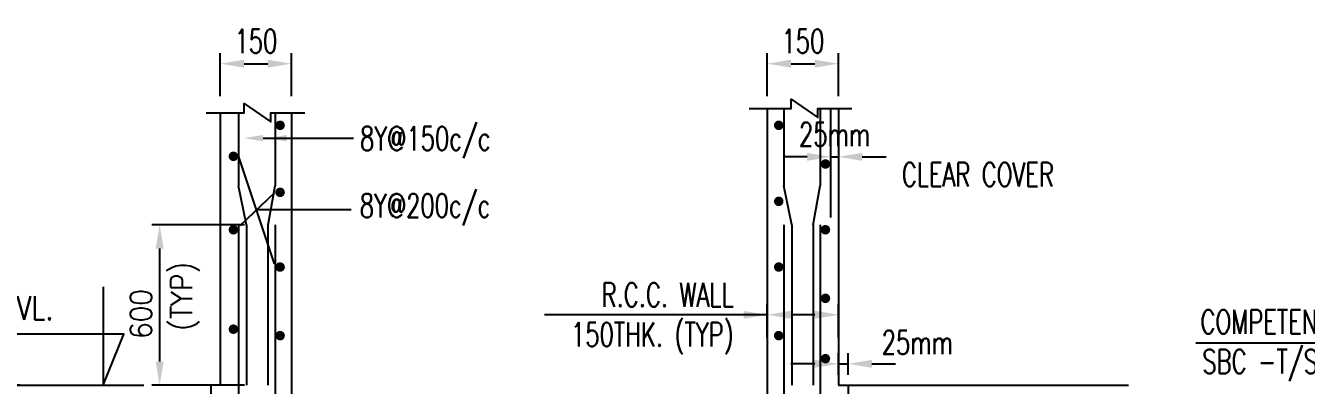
# Model space of a CAD drawing. Header units: inches. Extents: x 61991 to 161106, y 29687 to 64402.
# Drawn here: x 66414.2 to 66898.8, y 34769.4 to 34905.5 of the extents above; entities that cross this region are included whole.
import ezdxf
from ezdxf.enums import TextEntityAlignment as Align

# ---------------------------------------------------------------- set-up
doc = ezdxf.new("R2010")
doc.units = ezdxf.units.IN
doc.header["$MEASUREMENT"] = 0
doc.header["$PDMODE"] = 2
for name, color, linetype in [('dim', 5, 'Continuous'), ('hatch', 8, 'Continuous'), ('level', 3, 'Continuous'), ('LINE CUT', 8, 'Continuous'), ('R.C.C. STRUCTURE', 4, 'Continuous'), ('reinforcement', 6, 'Continuous'), ('TEXT MIDIUM', 2, 'Continuous'), ('TEXT NORMAL', 4, 'Continuous')]:
    doc.layers.add(name, color=color, linetype=linetype)
doc.styles.add('ROMANS', font='R.SHX', dxfattribs={"width": 0.7})
doc.dimstyles.new('DIM96', dxfattribs={"dimscale": 0, "dimtxt": 9, "dimasz": 9, "dimexe": 4, "dimexo": 4, "dimgap": 4, "dimtad": 1, "dimdec": 0, "dimzin": 1, "dimdsep": 46, "dimlunit": 4, "dimtxsty": 'ROMANS', "dimcen": 0, "dimclrd": 5, "dimclre": 5, "dimclrt": 4, "dimadec": 0, "dimazin": 0, "dimtfac": 1, "dimtdec": 0, "dimtix": 1, "dimtmove": 2, "dimatfit": 3, "dimfxl": 0, "dimfrac": 1, "dimtzin": 0, "dimlwd": -1, "dimlwe": -1, "dimarcsym": 0})

# ---------------------------------------------------------------- blocks, each defined once
blk = doc.blocks.new('*D167')
at = {"layer": 'Defpoints', "color": 0, "transparency": 16777216}
for p in [(66694.81, 34796.12), (66694.81, 34783.53), (66721.76, 34783.53)]:
    blk.add_point(p, dxfattribs=at)
at = {"layer": 'TEXT NORMAL', "color": 5, "transparency": 16777216}
for p, q in [((66694.81, 34787.53), (66694.81, 34800.12)), ((66721.76, 34787.53), (66721.76, 34800.12)), ((66712.76, 34796.12), (66703.81, 34796.12))]:
    blk.add_line(p, q, dxfattribs=at)
for points in [[(66703.81, 34797.62), (66703.81, 34794.62), (66694.81, 34796.12)], [(66712.76, 34797.62), (66712.76, 34794.62), (66721.76, 34796.12)]]:
    blk.add_solid(points, dxfattribs=at)
at = {"layer": 'TEXT NORMAL', "color": 4, "transparency": 16777216, "insert": (66682.1, 34794.67), "char_height": 9, "attachment_point": 6, "style": 'ROMANS'}
blk.add_mtext('R.C.C. WALL\\P150THK. (TYP) ', dxfattribs=at)
blk = doc.blocks.new('*D183')
at = {"layer": 'Defpoints', "color": 0, "transparency": 16777216}
for p in [(66385.79, 34769.46), (66415.96, 34769.46), (66433.93, 34473.37)]:
    blk.add_point(p, dxfattribs=at)
at = {"layer": 'dim', "color": 5, "transparency": 16777216}
for p, q in [((66411.96, 34769.46), (66381.79, 34769.46)), ((66385.79, 34482.37), (66385.79, 34760.46)), ((66429.93, 34473.37), (66381.79, 34473.37))]:
    blk.add_line(p, q, dxfattribs=at)
for points in [[(66384.29, 34760.46), (66387.29, 34760.46), (66385.79, 34769.46)], [(66384.29, 34482.37), (66387.29, 34482.37), (66385.79, 34473.37)]]:
    blk.add_solid(points, dxfattribs=at)
at = {"layer": 'dim', "color": 4, "transparency": 16777216, "char_height": 9, "attachment_point": 5, "rotation": 90, "style": 'ROMANS'}
for s, insert in [('REQUIERMENT OR MINIMUM UPTO HARD STRATA  ', (66394.72, 34621.42)), ('DEPTH ACCORDING TO LIFT MANUFACTURERS', (66377.29, 34621.42))]:
    blk.add_mtext(s, dxfattribs=dict(at, insert=insert))
blk = doc.blocks.new('*D194')
at = {"layer": 'Defpoints', "color": 0, "transparency": 16777216}
for p in [(66725.36, 34777.57), (66721.76, 34769.46), (66725.36, 34769.46)]:
    blk.add_point(p, dxfattribs=at)
at = {"layer": 'dim', "color": 5, "transparency": 16777216}
for p, q in [((66712.76, 34777.57), (66703.76, 34777.57)), ((66721.76, 34773.46), (66721.76, 34781.57)), ((66721.76, 34777.57), (66725.36, 34777.57)), ((66725.36, 34773.46), (66725.36, 34781.57)), ((66734.36, 34777.57), (66743.36, 34777.57))]:
    blk.add_line(p, q, dxfattribs=at)
for points in [[(66712.76, 34779.07), (66712.76, 34776.07), (66721.76, 34777.57)], [(66734.36, 34779.07), (66734.36, 34776.07), (66725.36, 34777.57)]]:
    blk.add_solid(points, dxfattribs=at)
at = {"layer": 'dim', "color": 4, "transparency": 16777216, "insert": (66751.61, 34785.67), "char_height": 9, "attachment_point": 5, "style": 'ROMANS'}
blk.add_mtext('25mm', dxfattribs=at)
blk = doc.blocks.new('*D216')
at = {"layer": 'Defpoints', "color": 0, "transparency": 16777216}
for p in [(66721.76, 34891.12), (66694.81, 34874.84), (66721.76, 34874.84)]:
    blk.add_point(p, dxfattribs=at)
at = {"layer": 'dim', "color": 5, "transparency": 16777216}
for p, q in [((66694.81, 34878.84), (66694.81, 34895.12)), ((66721.76, 34878.84), (66721.76, 34895.12)), ((66703.81, 34891.12), (66712.76, 34891.12))]:
    blk.add_line(p, q, dxfattribs=at)
for points in [[(66703.81, 34892.62), (66703.81, 34889.62), (66694.81, 34891.12)], [(66712.76, 34892.62), (66712.76, 34889.62), (66721.76, 34891.12)]]:
    blk.add_solid(points, dxfattribs=at)
at = {"layer": 'dim', "color": 4, "transparency": 16777216, "insert": (66708.29, 34899.62), "char_height": 9, "attachment_point": 5, "style": 'ROMANS'}
blk.add_mtext('150', dxfattribs=at)
blk = doc.blocks.new('*D218')
at = {"layer": 'Defpoints', "color": 0, "transparency": 16777216}
for p in [(66514.81, 34891.12), (66487.85, 34874.84), (66514.81, 34874.84)]:
    blk.add_point(p, dxfattribs=at)
at = {"layer": 'dim', "color": 5, "transparency": 16777216}
for p, q in [((66487.85, 34878.84), (66487.85, 34895.12)), ((66514.81, 34878.84), (66514.81, 34895.12)), ((66496.85, 34891.12), (66505.81, 34891.12))]:
    blk.add_line(p, q, dxfattribs=at)
for points in [[(66496.85, 34892.62), (66496.85, 34889.62), (66487.85, 34891.12)], [(66505.81, 34892.62), (66505.81, 34889.62), (66514.81, 34891.12)]]:
    blk.add_solid(points, dxfattribs=at)
at = {"layer": 'dim', "color": 4, "transparency": 16777216, "insert": (66501.33, 34899.62), "char_height": 9, "attachment_point": 5, "style": 'ROMANS'}
blk.add_mtext('150', dxfattribs=at)
blk = doc.blocks.new('*D225')
at = {"layer": 'Defpoints', "color": 0, "transparency": 16777216}
for p in [(66718.83, 34855.87), (66721.76, 34855.87), (66721.76, 34855.87)]:
    blk.add_point(p, dxfattribs=at)
at = {"layer": 'dim', "color": 5, "transparency": 16777216}
for p, q in [((66709.83, 34855.87), (66700.83, 34855.87)), ((66718.83, 34855.87), (66721.76, 34855.87)), ((66730.76, 34855.87), (66739.76, 34855.87))]:
    blk.add_line(p, q, dxfattribs=at)
for points in [[(66709.83, 34857.37), (66709.83, 34854.37), (66718.83, 34855.87)], [(66730.76, 34857.37), (66730.76, 34854.37), (66721.76, 34855.87)]]:
    blk.add_solid(points, dxfattribs=at)
at = {"layer": 'dim', "color": 4, "transparency": 16777216, "insert": (66720.3, 34864.37), "char_height": 9, "attachment_point": 5, "style": 'ROMANS'}
blk.add_mtext('25mm  ', dxfattribs=at)

msp = doc.modelspace()

# ---------------------------------------------------------------- linework, layer by layer
at = {"layer": 'dim'}
for p, q in [((66687.97861, 34874.1509), (66702.41553, 34874.1509)), ((66718.82921, 34832.96601), (66718.82921, 34874.1509)), ((66504.0365, 34862.93495), (66538.21738, 34862.93495)), ((66512.90224, 34862.93495), (66536.37322, 34862.93495)), ((66501.38912, 34835.97385), (66537.37869, 34835.97385)), ((66497.01612, 34830.1813), (66461.91228, 34830.1813)), ((66464.90759, 34821.1957), (66464.90759, 34778.42416)), ((66497.01612, 34769.43845), (66461.91228, 34769.43845))]:
    msp.add_line(p, q, dxfattribs=at)
at = {"layer": 'dim', "flags": 128}
msp.add_lwpolyline([(67045.45217, 34796.7474), (67028.97169, 34785.41017), (66856.95207, 34785.41017)], dxfattribs=at)
at = {"layer": 'dim', "extrusion": (-1.11022e-16, 0, -1)}
for points in [[(-66504.0365, 34861.73481), (-66496.8365, 34862.93495), (-66504.0365, 34864.13488)], [(-66512.90224, 34861.73481), (-66505.70224, 34862.93495), (-66512.90224, 34864.13488)]]:
    msp.add_solid(points, dxfattribs=at)
at = {"layer": 'dim'}
for points in [[(66463.40994, 34821.1957), (66466.40514, 34821.1957), (66464.90759, 34830.1813)], [(66463.40994, 34778.42416), (66466.40514, 34778.42416), (66464.90759, 34769.43845)]]:
    msp.add_solid(points, dxfattribs=at)
at = {"layer": 'hatch'}
for p, q in [((66494.50015, 34856.5809), (66508.2781, 34815.3669)), ((66508.2781, 34842.08422), (66495.21909, 34829.80381))]:
    msp.add_line(p, q, dxfattribs=at)
at = {"layer": 'level', "color": 2}
for p, q in [((66303.37034, 34769.4613), (66458.97893, 34769.4613)), ((66721.76399, 34769.4613), (66831.45962, 34769.4613))]:
    msp.add_line(p, q, dxfattribs=at)
at = {"layer": 'LINE CUT'}
for points in [[(66482.50367, 34872.57995), (66496.94058, 34872.57995), (66496.94058, 34876.11437), (66506.97817, 34869.16532), (66506.95711, 34872.57995), (66519.82389, 34872.57995)], [(66689.46049, 34874.1509), (66703.8974, 34874.1509), (66703.8974, 34877.68531), (66713.93499, 34870.73626), (66713.91393, 34874.1509), (66726.78072, 34874.1509)]]:
    msp.add_lwpolyline(points, dxfattribs=at)
at = {"layer": 'R.C.C. STRUCTURE'}
for p, q in [((66694.80716, 34874.1509), (66694.80716, 34575.08876)), ((66721.76399, 34874.1509), (66721.76399, 34769.4613)), ((66487.85034, 34872.57995), (66487.85034, 34769.43845)), ((66514.80716, 34872.57995), (66514.80716, 34575.08876)), ((66484.25034, 34769.43845), (66484.25034, 34575.08876)), ((66725.36399, 34769.4613), (66725.36399, 34575.08876))]:
    msp.add_line(p, q, dxfattribs=at)
at = {"layer": 'reinforcement'}
for p, q in [((66701.04586, 34874.1509), (66701.04553, 34844.8631)), ((66714.82524, 34874.1509), (66714.82557, 34844.8631)), ((66494.77193, 34872.57995), (66494.77162, 34844.8631)), ((66508.55135, 34872.57995), (66508.55166, 34844.8631)), ((66497.81714, 34830.1813), (66494.77162, 34844.8631)), ((66505.92428, 34830.18141), (66508.55166, 34844.8631)), ((66704.09105, 34830.1813), (66701.04553, 34844.8631)), ((66712.19819, 34830.18141), (66714.82557, 34844.8631)), ((66494.78876, 34830.1813), (66494.79128, 34513.8068)), ((66497.81703, 34830.1813), (66497.81659, 34769.4613)), ((66505.88605, 34830.1813), (66505.8866, 34769.4613)), ((66508.55166, 34830.1813), (66508.55408, 34518.29966)), ((66701.06267, 34830.1813), (66701.06025, 34518.29966)), ((66704.09094, 34830.1813), (66704.0905, 34769.4613)), ((66712.15996, 34830.1813), (66712.16051, 34769.4613)), ((66714.82557, 34830.1813), (66714.82305, 34513.8068))]:
    msp.add_line(p, q, dxfattribs=at)
at = {"layer": 'reinforcement', "const_width": 1.8}
for points in [[(66511.37954, 34867.80673, -1), (66509.57954, 34867.80673, -1)], [(66698.23479, 34867.80673, 1), (66700.03479, 34867.80673, 1)], [(66493.71572, 34856.07377, -1), (66491.91572, 34856.07377, -1)], [(66715.89861, 34853.16284, 1), (66717.69861, 34853.16284, 1)], [(66511.37954, 34842.45073, -1), (66509.57954, 34842.45073, -1)], [(66698.23479, 34839.04848, 1), (66700.03479, 34839.04848, 1)], [(66493.71572, 34828.28759, -1), (66491.91572, 34828.28759, -1)], [(66715.89861, 34828.28759, 1), (66717.69861, 34828.28759, 1)], [(66511.37954, 34814.17313, -1), (66509.57954, 34814.17313, -1)], [(66698.23479, 34814.17313, 1), (66700.03479, 34814.17313, 1)], [(66715.89861, 34802.34272, 1), (66717.69861, 34802.34272, 1)], [(66493.71572, 34790.66293, -1), (66491.91572, 34790.66293, -1)], [(66511.37954, 34788.22814, -1), (66509.57954, 34788.22814, -1)], [(66698.23479, 34788.22814, 1), (66700.03479, 34788.22814, 1)], [(66715.89861, 34779.52367, 1), (66717.69861, 34779.52367, 1)]]:
    msp.add_lwpolyline(points, format="xyb", close=True, dxfattribs=at)
at = {"layer": 'TEXT MIDIUM'}
msp.add_lwpolyline([(66443.50332, 34806.70616), (66443.50332, 34769.4613), (66451.38085, 34788.73571), (66382.67459, 34788.73571)], dxfattribs=at)

# ---------------------------------------------------------------- texts
at = {"layer": 'TEXT MIDIUM', "style": 'ROMANS', "width": 0.8}
msp.add_text('GR. LVL.', height=9, dxfattribs=at).set_placement((66384.60832, 34794.18713))
at = {"layer": 'TEXT NORMAL', "style": 'ROMANS', "width": 0.7}
for s, p in [('8Y@150c/c', (66540.72211, 34858.32751)), ('8Y@200c/c', (66540.63495, 34832.94206)), ('COMPETENT HARD STRATA', (66858.70726, 34788.96622)), ('SBC -T/SQ.M.', (66859.38224, 34773.95291))]:
    msp.add_text(s, height=9, dxfattribs=at).set_placement(p)
msp.add_text('CLEAR COVER', height=9, dxfattribs=at).set_placement((66774.47151, 34849.19194), align=Align.MIDDLE)
at = {"layer": 'TEXT NORMAL', "style": 'ROMANS', "width": 0.9}
msp.add_text(' (TYP)', height=8.160175, rotation=90, dxfattribs=at).set_placement((66473.76812, 34800.60666), align=Align.MIDDLE)
msp.add_text('600', height=8.160175, rotation=90, dxfattribs=at).set_placement((66461.91228, 34786.97328))

# ---------------------------------------------------------------- dimensions: what is measured, and where the dimension line sits
at = {"layer": 'dim'}
for base, p1, p2, text, picture, middle in [((66514.80716, 34891.12038), (66487.85034, 34874.84347), (66514.80716, 34874.84347), '150', '*D218', (66501.32875, 34899.62038)), ((66721.76399, 34891.12038), (66694.80716, 34874.84347), (66721.76399, 34874.84347), '150', '*D216', (66708.28558, 34899.62038)), ((66721.76399, 34855.87075), (66718.82921, 34855.87075), (66721.76399, 34855.87075), '25mm  ', '*D225', (66720.2966, 34864.37075))]:
    dim = msp.add_linear_dim(base=base, p1=p1, p2=p2, text=text, dimstyle='DIM96', override={"dimscale": 1}, dxfattribs=at)
    dim.commit()
    dim.dimension.update_dxf_attribs({"geometry": picture, "text_midpoint": middle})
dim = msp.add_linear_dim(base=(66725.36399, 34777.57181), p1=(66721.76399, 34769.4613), p2=(66725.36399, 34769.4613), text='25mm', dimstyle='DIM96', override={"dimscale": 1}, dxfattribs=at)
dim.commit()
dim.dimension.update_dxf_attribs({"geometry": '*D194', "text_midpoint": (66751.61263, 34785.67181), "dimtype": 160})
dim = msp.add_linear_dim(base=(66385.79043, 34769.4613), p1=(66433.93384, 34473.37162), p2=(66415.96262, 34769.4613), angle=90, text='DEPTH ACCORDING TO LIFT MANUFACTURERS\\XREQUIERMENT OR MINIMUM UPTO HARD STRATA  ', dimstyle='DIM96', override={"dimscale": 1}, dxfattribs=at)
dim.commit()
dim.dimension.update_dxf_attribs({"geometry": '*D183', "text_midpoint": (66385.79043, 34621.41646)})
at = {"layer": 'TEXT NORMAL'}
dim = msp.add_linear_dim(base=(66694.80716, 34796.12499), p1=(66721.76399, 34783.53116), p2=(66694.80716, 34783.53116), text='R.C.C. WALL\\X150THK. (TYP) ', dimstyle='DIM96', override={"dimscale": 1}, dxfattribs=at)
dim.commit()
dim.dimension.update_dxf_attribs({"geometry": '*D167', "text_midpoint": (66648.6542, 34794.67024), "dimtype": 160})

# ---------------------------------------------------------------- leaders
msp.add_leader([(66694.80716, 34796.09752), (66610.49411, 34796.09752)], dimstyle='DIM96', override={"dimscale": 1}, dxfattribs=at)

doc.saveas('drawing.dxf')
